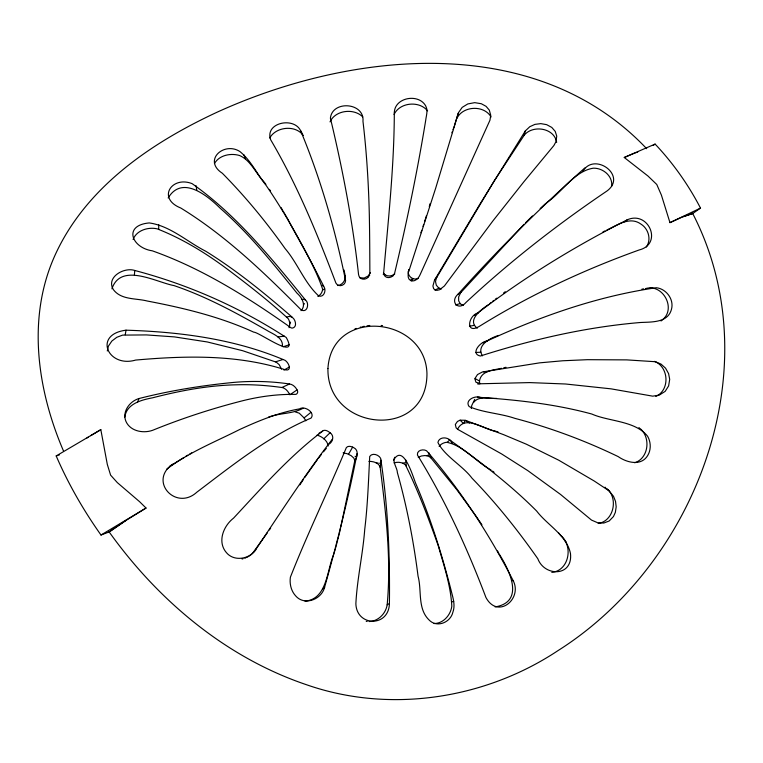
<?xml version="1.0" encoding="UTF-8"?>
<svg xmlns="http://www.w3.org/2000/svg" width="763" height="763" viewBox="0 0 763 763"><rect width="100%" height="100%" fill="white"/><g stroke="black" fill="none" stroke-linecap="round" stroke-linejoin="round"><path stroke-width="1.14" d="M408.749 271.466L435.663 188.232L458.439 112.724L462.187 107.383L467.786 103.94L474.748 102.652L481.329 103.739L486.098 106.353L489.312 110.12L490.752 115.308L489.951 120.239L420.165 274.566C418.744 278.161 414.834 282.291 410.647 280.584C406.107 278.285 409.149 271.151 408.567 269.501M301.042 310.655C306.507 305.334 301.757 297.208 297.065 293.25C273.106 263.512 249.053 233.43 220.192 208.232C207.727 195.91 182.176 174.613 168.156 197.96M389.416 603.543C389.95 555.054 388.09 506.27 380.632 458.344C378.782 454.71 372.22 452.43 369.712 456.465C368.491 480.747 367.671 505.182 364.733 529.388C362.883 554.253 357.113 578.879 355.873 603.686C356.483 626.681 388.863 627.463 389.416 603.543L387.165 604.801C385.859 613.557 378.152 621.368 369.082 621.549M408.224 271.409C407.633 276.664 413.603 280.65 418.324 278.438M387.165 604.801C391.448 558.917 385.849 512.965 380.193 467.461C379.106 462.76 373.145 461.233 368.891 461.386M107.297 350.999L108.422 346.125L111.827 341.071L116.796 337.294L122.624 335.11L146.401 334.919L174.393 336.893L207.326 341.967L242.663 350.713L276.33 362.177L279.172 364.666L281.547 369.149M282.386 346.621C283.493 337.427 273.03 334.175 266.907 330.389C237.035 313.297 206.63 296.616 173.926 285.562C156.634 282.463 120.869 261.986 111.932 288.815M478.105 384.514L478.22 382.997M134.383 275.052L134.765 270.474C124.054 266.84 105.704 277.303 113.41 289.663C121.269 300.126 135.995 298.095 147.326 301.032C183.654 307.985 220.021 316.702 253.783 332.172C259.038 331.934 299.859 362.082 286.239 337.494C239.754 307.308 188.375 284.599 134.765 270.474M474.882 378.906L475.931 382.177L479.803 383.779L529.732 382.597L565.536 383.999L611.077 388.853L652.718 396.159L659.251 395.12L665.164 391.362L668.617 385.954L669.695 379.373L668.588 373.603L665.546 368.167L660.996 364.075L655.35 361.719L626.738 359.888L587.367 359.688L562.865 360.765L539.689 362.845L482.407 371.972L477.504 374.557L474.958 378.505L479.479 381.014L479.717 384.066M611.611 186.372C613.147 176.158 602.913 167.812 593.252 168.194C573.871 171.284 561.969 192.667 546.27 202.92M380.193 467.461L381.128 460.165M124.798 417.151C126.572 403.656 141.527 399.936 152.686 397.781C180.211 390.675 208.366 385.344 236.854 384.79C252.114 384.342 267.393 385.439 282.501 387.594C285.972 388.558 288.3 391.743 289.892 394.786L297.055 389.893C295.548 387.051 292.878 384.39 289.539 383.989C269.597 381.052 249.32 380.67 229.281 382.854C198.895 385.983 168.652 390.971 139.047 398.524C129.729 401.176 121.842 411.734 125.943 421.405C130.33 431.286 143.253 433.661 152.648 430.294C181.089 418.715 210.33 409.092 240.068 401.414C257.846 396.741 276.187 394.137 294.585 394.385C297.236 395.005 298.581 391.867 297.055 389.893M125.246 334.719L126.029 330.188C179.582 331.829 233.955 338.829 283.664 359.745C288.052 360.632 292.858 371.257 285.639 369.883C237.312 354.347 185.638 355.653 135.652 360.069C107.926 368.205 92.819 334.366 126.029 330.188M479.479 381.014C481.062 370.627 493.547 370.141 501.482 368.291M343.15 452.831L347.041 453.67L351.104 455.654L353.841 458.067L354.824 460.547L340.823 526.775M357.084 453.527C348.243 498.868 336.884 543.695 324.342 588.139C320.87 599.68 304.485 605.832 295.891 596.132C291.132 591.182 289.406 583.857 290.398 577.171C307.508 533.49 328.338 491.019 346.345 447.595C348.195 445.439 351.581 446.441 353.689 447.643C359.077 450.132 357.342 457.314 354.7 461.262M368.252 276.826C368.386 275.071 370.103 274.108 369.864 272.238C369.778 252.982 369.702 233.716 369.311 214.46C368.567 183.33 366.621 152.219 362.969 121.288C364.714 102.356 332.286 100.096 330.398 118.151C342.692 169.529 352.735 221.852 358.553 274.527C359.497 281.309 368.777 280.24 369.54 274.098M340.203 529.579L340.622 527.7M454.433 125.685L458.172 113.401M339.325 533.385L339.993 530.523M338.619 536.284L339.087 534.358M337.895 539.222L338.381 537.266M337.132 542.178L337.637 540.204M441.405 288.958L438.572 287.861L436.302 285.162L435.511 281.566L436.417 277.97L494.281 180.755L524.21 135.194L525.335 130.902L529.827 126.687L534.92 124.379L540.795 123.625L546.651 124.655L551.773 127.421L555.226 131.398L556.732 136.1L556.017 141.594L553.9 145.504L523.904 181.747L492.86 220.965L444.409 285.963L439.612 289.74L436.941 290.369L435.024 289.95L433.603 288.595L432.917 286.011L434.519 280.145L480.013 204.007L525.335 130.902M336.33 545.173L336.864 543.18M335.501 548.196L336.054 546.184M335.215 549.217L334.051 553.299M333.755 554.329C326.783 570.028 327.394 599.289 304.962 601.139M328.176 446.021C327.689 440.737 321.948 436.369 316.998 435.129M429.264 206.554L430.16 203.54M426.517 215.528L424.638 221.47M133.096 239.496C136.539 230.273 148.213 226.802 157.168 228.833C182.452 238.733 205.876 253.097 227.574 269.329C248.376 284.981 269.005 301.061 288.185 318.648C289.902 321.271 290.255 324.8 289.005 327.68M423.045 226.411L423.684 224.436M474.729 399.345L471.753 405.506L471.315 408.51M420.928 232.782L421.748 230.359M453.727 127.679L454.08 126.677M453.012 129.691L453.375 128.68M451.925 132.752L452.297 131.722M457.447 429.397C465.115 413.832 484.81 430.208 495.702 431.133M393.555 460.165C403.799 442.13 413.832 479.927 416.045 484.171C430.599 518.344 441.748 553.871 450.971 589.828C452.697 597.124 455.654 604.859 452.85 612.298C450.466 622.579 436.722 628.168 428.997 619.899C417.332 608.578 421.939 590.448 418.057 576.199C413.613 541.272 406.956 506.632 397.409 472.736C397.275 467.709 392.125 462.13 394.729 457.228M330.026 121.87C335.424 110.034 353.87 107.965 362.749 116.892M137.636 401.91L139.047 398.524M394.042 114.536C399.669 102.299 419.278 100.487 427.604 110.873M370.417 272.61L369.969 273.516M289.74 323.932L290.56 322.11M337.551 285.543C342.244 285.209 345.954 280.288 345.153 275.701M457.123 117.96C463.389 105.733 484.143 104.941 491.057 116.968M269.74 137.979C276.034 126.563 295.72 124.655 303.34 135.556M214.441 163.559C219.258 155.099 230.779 152.858 239.611 155.528C250.884 160.383 255.853 173.621 264.103 181.918M348.51 454.252L352.649 447.108M582.865 171.322C594.224 151.522 627.758 175.585 606.986 190.988C557.324 224.56 509.884 261.518 466.031 302.406C458.344 311.6 449.493 301.49 458.143 294.098C497.943 249.692 540.28 207.546 584.849 167.936M329.378 443.99C333.441 441.024 334.213 435.177 329.73 432.497C328.023 431.2 325.782 429.817 323.55 430.466C289.988 455.683 262.043 487.5 233.564 518.134C223.425 525.926 217.035 541.854 226.43 552.641C233.659 561.358 247.927 559.46 254.689 551.153C279.992 513.547 304.475 475.263 332.229 439.354M465.125 420.947L465.459 420.432M646.318 247.04C651.602 239.649 648.493 228.728 640.977 224.131C629.818 215.967 617.248 225.247 606.9 229.987M299.897 484.829L303.369 479.507M464.801 421.453L463.475 423.475L460.108 420.184L457.447 421.472L455.33 424.486L456.131 427.881L458.124 429.588L501.644 453.956L527.891 470.685L560.547 494.443L591.516 520.089L597.667 522.75L603.81 523.046L609.179 520.976L613.462 516.551L615.369 512.316L616.18 506.823L615.522 501.358L613.509 496.303L608.884 490.723L594.282 481.043L558.735 460.203L526.432 444.238L503.818 434.748L465.23 420.27L460.108 420.184M304.628 477.609L317.599 459.336M252.515 553.385L267.451 532.593M269.339 529.961L270.636 528.158M439.116 446.365C440.861 444.037 443.665 442.664 446.508 442.282C463.141 445.182 476.274 462.063 490.99 469.97M318.371 458.334L321.357 454.51M323.512 451.801L326.306 448.386M411.352 280.87L413.117 278.686M434.862 279.582L437.094 276.864M524.21 135.194C532.87 124.569 554.424 127.888 556.656 142.357M303.502 304.752L304.485 303.626M166.696 469.207C188.614 452.43 214.994 441.968 239.582 429.559C258.771 420.737 278.524 412.583 299.42 408.911C304.704 405.391 315.491 412.726 311.075 418.076C269.015 435.911 232.915 464.848 196.787 492.24C176.081 511.191 148.213 481.377 172.514 464.2M463.475 305.438L460.461 303.96L458.658 300.851L458.649 296.969L460.614 292.792L524.038 224.303M473.775 402.235C479.288 395.348 489.169 399.078 496.551 398.372M253.697 552.078L255.891 549.694M525.707 222.624L532.46 215.958M323.77 438.849L330.064 432.774M540.185 208.566L545.402 203.721M449.378 440.346L447.433 442.082M662.265 320.021C676.676 308.71 662.809 283.264 645.498 288.614M251.876 554.005L249.759 555.693M322.482 589.084L324.676 587.252M477.247 328.185C466.431 320.202 481.806 309.053 488.043 304.942M305.829 420.804L304.084 417.914L310.884 412.373M489.474 303.817L490.914 302.682M492.364 301.557L493.823 300.422M495.292 299.296L496.761 298.161M394.786 273.917L394.29 274.289M474.576 315.443C522.321 278.533 573.948 246.726 627.806 219.572C648.808 210.874 662.942 243.988 639.203 249.949C583.409 269.978 529.379 295.252 479.002 326.564C465.048 334.585 468.272 315.119 478.239 312.868M503.647 292.935L505.268 291.704M109.099 531.983L124.712 521.234L146.038 508.044L139.619 501.72L117.321 482.607L110.606 475.139L107.316 464.429L100.821 429.664L56.195 455.94C68.241 483.809 83.444 510.275 100.993 535.025L109.214 531.935L125.943 520.452M660.996 320.994L661.645 320.517M624.325 221.823L627.033 219.868M653.223 145.437L655.102 144.083C673.128 163.158 688.417 184.808 700.501 208.099L692.709 213.545L682.532 216.94L669.962 222.634L661.416 195.147L656.771 184.484L647.949 176.005L624.248 157.493L655.102 144.083M324.065 289.148L322.635 290.14M458.143 294.098L461.51 291.762M418.248 457.39L421.405 455.988L424.924 455.559L428.205 456.083L430.628 457.542L456.617 489.465L476.246 516.389M100.993 535.025L146.038 508.044M394.032 274.461C390.818 276.788 385.754 276.597 383.407 273.144M86.963 437.962L88.184 437.199M169.977 466.117L183.94 457.523M318.924 433.327L322.663 431.019M90.654 435.673L100.821 429.664M248.213 556.675L248.996 556.198M185.895 456.341L187.841 455.177M189.768 454.023L191.694 452.879M283.979 370.112L289.463 366.936M669.962 222.634L700.501 208.099M482.388 355.844C475.854 345.219 490.723 337.866 498.506 335.424M428.711 454.872L427.089 455.673M655.798 396.455C670.181 390.16 668.922 366.841 654.444 361.366M602.98 231.895L604.945 230.941M246.563 557.524L247.393 557.114M483.122 342.825C538.02 317.141 596.275 296.397 656.294 287.727C666.271 288.786 674.196 299.392 671.488 309.244C667.959 323.007 651.468 321.91 640.405 322.501C585.889 327.069 532.297 339.478 480.347 356.025C469.703 353.784 480.795 341.071 487.471 340.927M317.828 296.359C320.603 295.119 322.348 292.191 322.644 289.225C314.442 264.637 299.535 241.928 287.594 218.79M268.49 417.132C279.754 412.84 292.515 414.137 303.102 408.234M281.881 387.509L289.539 383.989M624.248 157.493L632.193 154.097M435.024 289.95L439.049 288.166M683.276 216.644L692.814 213.468M633.023 153.773L634.635 153.153M244.828 558.23L245.705 557.896M634.692 462.788C648.684 458.248 650.925 437.724 640.243 428.663M394.042 462.922C397.838 461.644 402.502 462.216 405.506 464.982C418.2 491.01 428.529 518.277 438.2 545.593C443.885 565.373 450.752 585.583 451.81 606.213C450.675 615.035 443.379 623.543 434.052 623.543M635.436 152.867L636.208 152.59M354.938 328.891L356.245 328.424M636.981 152.314L637.744 152.056M451.915 601.912L453.727 601.292M283.321 346.745L289.272 344.742M275.462 361.843L283.006 359.487M455.578 304.981L460.07 303.569M56.195 455.94L57.75 455.454M58.78 455.139L59.295 454.977M360.25 327.203L361.271 326.936M242.071 559.002L243.006 558.783M503.742 367.785L506.003 367.289M362.749 326.593L364.266 326.278M405.01 462.75L402.673 463.17M295.224 411.877L299.249 413.193L304.084 417.914M469.455 326.23L474.319 325.353M598.192 523.475C613.242 521.291 618.106 500.061 608.178 489.732M641.902 289.167L643.705 288.881M369.721 275.214L364.18 278.056L359.697 277.77M650.057 287.947L652.05 287.67M367.022 325.82L369.807 325.477M277.885 336.941L284.427 336.168M551.821 572.403C569.293 570.629 573.471 545.669 560.671 535.426M475.75 352.487L480.804 352.201M483.399 371.791L488.015 371.533M286.735 317.112C291.905 314.566 295.567 319.773 295.529 324.141C295.663 326.392 293.641 328.567 291.313 327.995C248.08 297.465 202.634 268.681 152.295 250.817C131.684 247.822 122.853 225.323 149.233 222.93C170.254 225.838 187.202 241.833 205.686 251.199C236.54 270.293 264.685 293.288 292.019 317.046M495.139 606.938C525.717 601.711 508.931 569.456 499.116 553.89M381.271 463.351L379.526 463.217M477.419 397.199C515.931 399.793 554.52 403.856 591.859 414.051C608.702 421.548 635.407 420.709 647.615 436.274C650.925 442.073 651.249 449.703 647.72 455.482C641.197 466.451 626.766 462.636 618.183 456.598C585.097 440.642 550.505 427.719 514.968 418.382C500.146 413.288 483.389 412.802 469.131 406.565C464.133 399.783 476.694 394.328 481.815 398.219M511.992 580.605L513.203 580.7C522.598 599.022 497.743 619.556 485.926 597.458C467.271 548.158 445.125 499.984 417.437 455.034C416.617 450.218 423.236 448.711 426.565 450.78C460.671 490.056 489.321 534.396 513.203 580.7M391.991 275.481L393.46 275.624M381.138 325.467L382.559 325.62M378.219 463.093L376.054 462.826M366.25 621.349L367.194 621.473M384.886 274.632L383.226 274.403M301.814 299.42C310.198 297.713 308.996 314.06 301.223 309.95C264.17 272.649 225.858 235.71 180.736 207.994C156.72 198.418 171.694 175.604 192.085 183.635C236.463 214.899 271.323 258.18 305.458 300.002M355.072 456.284L356.607 456.808M496.503 431.41L498.096 431.953M410.904 279.134L412.363 279.706M321.919 285.276C327.422 287.174 324.876 298.142 318.724 295.93C304.618 283.178 297.589 263.092 285.095 248.566C266.201 221.852 245.314 196.53 222.329 173.239C202.472 160.344 224.112 141.193 239.944 151.579C251.017 160.526 257.217 174.355 266.049 185.323C288.061 217.312 306.087 251.761 323.741 286.278M465.707 420.461L469.503 422.969M449.064 439.498C479.813 461.386 510.008 484.257 536.685 511.076C547.367 525.125 566.642 535.149 570.466 553.442C573.118 576.885 544.572 576.809 537.839 558.764C517.953 530.333 496.198 503.122 472.02 478.201C462.721 465.726 444.514 456.045 437.924 442.492C439.145 435.635 450.58 436.894 452.011 443.322M638.889 427.623L639.585 428.129M492.516 471.105L494.043 472.24M605.021 487.175L605.669 487.662M606.938 488.644L608.884 490.723M646.671 148.69C535.674 31.541 351.762 50.93 217.35 112.085C151.389 142.662 85.666 187.231 54.841 255.643C26.734 318.018 37.311 389.998 63.529 451.067M565.345 541.349L566.356 542.417M558.487 532.755L558.926 533.289M559.365 533.823L560.242 534.892M264.704 182.738L265.886 184.379M108.718 531.325C157.817 600.185 225.81 657.506 306.621 684.773C389.817 713.796 484.963 699.099 557.925 650.658C698.107 562.016 771.336 364.771 692.299 212.734M269.406 189.367L270.56 191.055M476.808 517.209L478.515 519.708M479.078 520.547L480.213 522.226M480.785 523.075L481.92 524.782M281.022 207.536L282.558 210.13M283.073 210.989L284.084 212.715M284.589 213.583L287.098 217.922M300.708 130.912C294.051 116.377 264.484 122.662 270.655 139.724C297.36 185.066 317.332 233.974 335.911 283.063C338.371 287.718 345.353 285.677 345.601 280.67C335.243 229.758 320.756 179.057 300.708 130.912L302.615 134.24M497.552 550.943L498.601 552.908M428.978 452.86L430.952 457.934M243.817 154.66L245.343 158.752M345.381 276.654L344.59 272.715M344.084 270.054L344.418 271.828M196.062 185.695L196.768 190.121M405.754 459.984L406.364 466.365M158.714 224.618L158.723 229.291M394.309 112.962C394.166 166.515 388.253 219.906 383.655 273.125C384.438 279.859 393.479 278.381 394.757 272.687C403.532 235.777 411.591 198.628 418.544 161.308C421.052 147.736 423.446 134.154 425.668 120.535C426.183 115.785 428.205 110.673 425.802 106.124C418.858 92.962 394.328 97.311 394.309 112.962M327.937 368.567C326.707 431.181 427.089 441.31 426.956 373.603C425.468 315.901 331.39 306.945 327.937 368.567"/></g></svg>
